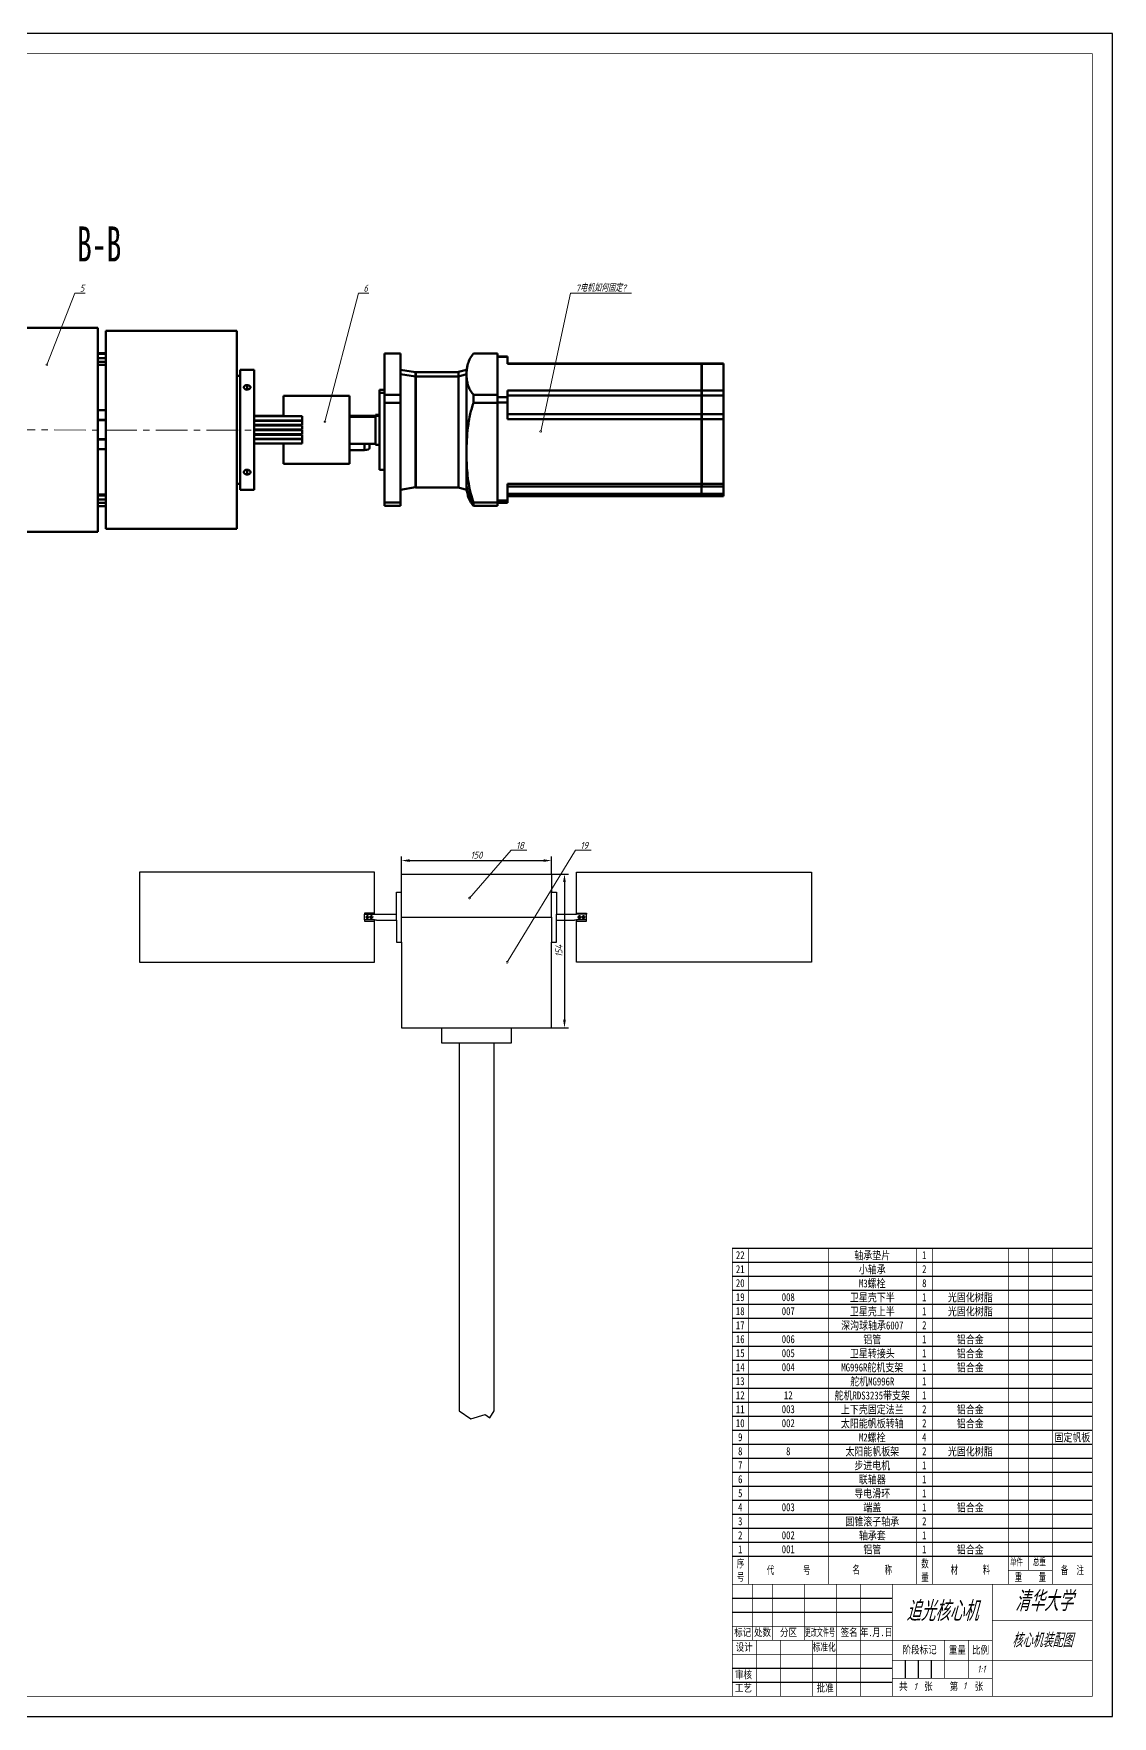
# Model space of a CAD drawing. Header units: millimetres. Extents: x 50 to 1239, y 50 to 891.
# Drawn here: x 700 to 1239, y 50 to 891 of the extents above; entities that cross this region are included whole.
import ezdxf
from ezdxf import colors
from ezdxf.entities.mleader import LeaderData, LeaderLine
from ezdxf.enums import TextEntityAlignment as Align
from ezdxf.math import Vec2, Vec3

# ---------------------------------------------------------------- set-up
doc = ezdxf.new("R2010")
doc.units = ezdxf.units.MM
doc.header["$LTSCALE"] = 5
doc.linetypes.add('CENTER', pattern=[50.8, 31.75, -6.35, 6.35, -6.35])
for name, color, linetype in [('draw', 7, 'Continuous'), ('tf', 7, 'Continuous'), ('图框', 7, 'Continuous')]:
    doc.layers.add(name, color=color, linetype=linetype)
for name, color, linetype, lineweight in [('尺寸标注', 7, 'Continuous', 25), ('文字标注', 7, 'Continuous', 25), ('点画线', 1, 'CENTER', 25), ('粗实线', 7, 'Continuous', 50)]:
    doc.layers.add(name, color=color, linetype=linetype, lineweight=lineweight)
doc.styles.add('BIAOTILAN', font='SimSun.ttf', dxfattribs={"width": 0.66, "height": 7})
doc.styles.add('LABLE_FS', font='SimSun.ttf', dxfattribs={"width": 0.66, "height": 4})
doc.styles.add('SLDTEXTSTYLE5', font='TXT', dxfattribs={"width": 0.62})
doc.styles.add('国标汉字3.5', font='gbeitc.shx', dxfattribs={"height": 3.5, "bigfont": 'gbcbig.shx'})
doc.dimstyles.new('国标尺寸', dxfattribs={"dimtxt": 3.5, "dimasz": 4, "dimexe": 2, "dimexo": 0, "dimgap": 1, "dimtad": 1, "dimtoh": 1, "dimdec": 0, "dimdsep": 46, "dimtxsty": '国标汉字3.5', "dimcen": 3.5, "dimaunit": 1, "dimadec": 0, "dimazin": 1, "dimtfac": 1, "dimtdec": 0, "dimtmove": 0, "dimatfit": 3, "dimfxl": 1, "dimarcsym": 2})

# ---------------------------------------------------------------- blocks, each defined once
blk = doc.blocks.new('BTLABLE')
for points in [[(0, 0, 0.3, 0.3, 0), (0, 7, 0.3, 0.3, 0), (0, 14, 0, 0, 0)], [(8, 0, 0.3, 0.3, 0), (8, 7, 0.3, 0.3, 0), (8, 14, 0, 0, 0)], [(48, 0, 0.3, 0.3, 0), (48, 7, 0.3, 0.3, 0), (48, 14, 0, 0, 0)], [(92, 0, 0.3, 0.3, 0), (92, 7, 0.3, 0.3, 0), (92, 14, 0, 0, 0)], [(100, 0, 0.3, 0.3, 0), (100, 7, 0.3, 0.3, 0), (100, 14, 0, 0, 0)], [(138, 0, 0.3, 0.3, 0), (138, 7, 0.3, 0.3, 0), (138, 14, 0, 0, 0)], [(148, 7, 0.3, 0.3, 0), (148, 14, 0, 0, 0)], [(160, 0, 0.3, 0.3, 0), (160, 7, 0.3, 0.3, 0), (160, 14, 0, 0, 0)], [(180, 0, 0.3, 0.3, 0), (180, 7, 0.3, 0.3, 0), (180, 14, 0, 0, 0)]]:
    blk.add_lwpolyline(points, format="xyseb")
at = {"const_width": 0.3}
for points in [[(0, 14), (180, 14)], [(0, 0), (180, 0)]]:
    blk.add_lwpolyline(points, dxfattribs=at)
at = {"layer": 'draw', "const_width": 0.3}
blk.add_lwpolyline([(138, 7), (160, 7)], dxfattribs=at)
at = {"layer": 'draw', "style": 'LABLE_FS'}
for s, insert, char_height, width, attachment_point in [('序号', (4.15, 6.85), 4, 6.097, 5), ('代       号', (28.18, 6.85), 4, 29.7678, 5), ('名      称', (69.96, 7.03), 4, 34.4302, 5), ('数量', (96.32, 6.85), 4, 6.097, 5), ('材      料', (119.09, 7.03), 4, 34.4302, 5), ('单件', (138.82, 12.94), 3.5, 8, 1), ('总重', (150.29, 12.94), 3.5, 8, 1), ('备  注', (170.02, 6.85), 4, 17.2151, 5), ('重    量', (149.04, 3.45), 4, 19.7256, 5)]:
    blk.add_mtext(s, dxfattribs=dict(at, insert=insert, char_height=char_height, width=width, attachment_point=attachment_point))
blk = doc.blocks.new('Btl')
at = {"const_width": 0.3}
for points in [[(-180, 56), (-180, 0)], [(0, 56), (-180, 56)], [(0, 0), (0, 56)], [(-180, 0), (0, 0)]]:
    blk.add_lwpolyline(points, dxfattribs=at)
at = {"layer": 'tf'}
for p, q in [((-180, 49), (-100, 49)), ((-180, 42), (-100, 42)), ((-93.5, 18), (-93.5, 9)), ((-87, 18), (-87, 9)), ((-80.5, 18), (-80.5, 9)), ((-180, 14), (-100, 14)), ((-180, 7), (-100, 7))]:
    blk.add_line(p, q, dxfattribs=at)
at = {"layer": 'tf', "const_width": 0.3}
for points in [[(-170, 56), (-170, 28)], [(-160, 56), (-160, 28)], [(-144, 56), (-144, 28)], [(-128, 56), (-128, 28)], [(-116, 56), (-116, 28)], [(-100, 56), (-100, 0)], [(-50, 56), (-50, 0)], [(-180, 35), (-100, 35)], [(-50, 38), (0, 38)], [(-100, 28), (-180, 28)], [(-168, 28), (-168, 0)], [(-156, 28), (-156, 0)], [(-140, 28), (-140, 0)], [(-128, 28), (-128, 0)], [(-116, 28), (-116, 0)], [(-100, 28), (-50, 28)], [(-74, 28), (-74, 9)], [(-62, 28), (-62, 18), (-62, 9)], [(-180, 21), (-100, 21)], [(-100, 18), (-50, 18)], [(-50, 18), (0, 18)], [(-100, 9), (-50, 9)]]:
    blk.add_lwpolyline(points, dxfattribs=at)
at = {"layer": 'tf'}
blk.add_blockref('BTLABLE', (-180, 56), dxfattribs=at)
at = {"style": 'BIAOTILAN'}
for s, width, p in [('标记', 0.8, (-179.01, 30.1)), ('处数', 0.8, (-169.14, 30.1)), ('分区', 0.8, (-156.11, 30.1)), ('更改文件号', 0.57, (-143.78, 30.1)), ('签名', 0.8, (-125.81, 30.1)), ('年.月.日', 0.75, (-115.94, 30.1)), ('设计', 0.8, (-178.3, 22.71)), ('标准化', 0.72, (-139.77, 22.71)), ('阶段标记', 0.8, (-94.86, 21.39)), ('重量', 0.8, (-71.74, 21.29)), ('比例', 0.8, (-60.12, 21.29)), ('审核', 0.8, (-178.65, 8.95)), ('工艺', 0.8, (-178.65, 2.3)), ('批准', 0.8, (-137.79, 2.3)), ('共    张', 0.8, (-96.62, 3.1))]:
    blk.add_text(s, height=3.8, dxfattribs=dict(at, width=width)).set_placement(p)
at = {"style": 'BIAOTILAN', "width": 0.8}
blk.add_text('第    张', height=3.8, dxfattribs=at).set_placement((-62.93, 5.1), align=Align.MIDDLE)
blk = doc.blocks.new('tf')
at = {"layer": 'tf', "color": 0, "lineweight": 25}
blk.add_lwpolyline([(-594.5, -420.5), (594.5, -420.5), (594.5, 420.5), (-594.5, 420.5)], close=True, dxfattribs=at)
at = {"layer": 'tf', "color": 0, "lineweight": 25, "const_width": 0.3}
blk.add_lwpolyline([(-569.5, -410.5), (584.5, -410.5), (584.5, 410.5), (-569.5, 410.5)], close=True, dxfattribs=at)
at = {"layer": 'tf', "color": 0, "lineweight": 25}
blk.add_blockref('Btl', (584.5, -410.5), dxfattribs=at)
blk = doc.blocks.new('lable')
at = {"lineweight": 25}
for p, q in [((0, 7), (180, 7)), ((0, 0), (180, 0))]:
    blk.add_line(p, q, dxfattribs=at)
at = {"lineweight": 25, "const_width": 0.3}
for points in [[(0, 0), (0, 7)], [(8, 0), (8, 7)], [(48, 0), (48, 7)], [(92, 0), (92, 7)], [(100, 0), (100, 7)], [(138, 0), (138, 7)], [(148, 0), (148, 7)], [(160, 0), (160, 7)], [(180, 0), (180, 7)]]:
    blk.add_lwpolyline(points, dxfattribs=at)
at = {"layer": 'draw', "lineweight": 25, "style": 'LABLE_FS', "width": 0.8}
for tag, p in [('NO', (4, 3.5)), ('DIA_NO', (28, 3.5)), ('NAME', (70, 3.5)), ('NUM', (96, 3.5)), ('MATERIAL', (119, 3.5)), ('ONE', (143, 3.5)), ('ALL', (154, 3.5)), ('NOTICE', (170, 3.5))]:
    blk.add_attdef(tag, text='', height=4, dxfattribs=at).set_placement(p, align=Align.MIDDLE)
blk = doc.blocks.new('_DotSmall')
at = {"color": 0, "linetype": 'ByBlock', "lineweight": 15, "const_width": 0.5}
blk.add_lwpolyline([(-0.0625, 0, 1), (0.0625, 0, 1)], format="xyb", close=True, dxfattribs=at)
blk = doc.blocks.new('*D29')
at = {"layer": 'Defpoints', "color": 0, "transparency": 16777216}
for p in [(958.68, 477.71), (883.68, 470.94), (958.68, 470.94)]:
    blk.add_point(p, dxfattribs=at)
at = {"layer": '尺寸标注', "color": 0, "lineweight": -2, "transparency": 16777216}
for p, q in [((883.68, 470.94), (883.68, 479.71)), ((958.68, 470.94), (958.68, 479.71)), ((887.68, 477.71), (954.68, 477.71))]:
    blk.add_line(p, q, dxfattribs=at)
at = {"layer": '尺寸标注', "color": 0, "transparency": 16777216}
for points in [[(887.68, 478.38), (887.68, 477.05), (883.68, 477.71)], [(954.68, 478.38), (954.68, 477.05), (958.68, 477.71)]]:
    blk.add_solid(points, dxfattribs=at)
at = {"layer": '尺寸标注', "color": 0, "lineweight": 15, "transparency": 16777216, "insert": (921.18, 480.46), "char_height": 3.5, "attachment_point": 5, "style": '国标汉字3.5'}
blk.add_mtext('150', dxfattribs=at)
blk = doc.blocks.new('*D30')
at = {"layer": 'Defpoints', "color": 0, "transparency": 16777216}
for p in [(958.68, 470.94), (958.68, 394.12), (965.13, 394.12)]:
    blk.add_point(p, dxfattribs=at)
at = {"layer": '尺寸标注', "color": 0, "lineweight": -2, "transparency": 16777216}
for p, q in [((958.68, 470.94), (967.13, 470.94)), ((965.13, 466.94), (965.13, 398.12)), ((958.68, 394.12), (967.13, 394.12))]:
    blk.add_line(p, q, dxfattribs=at)
at = {"layer": '尺寸标注', "color": 0, "transparency": 16777216}
for points in [[(964.46, 466.94), (965.8, 466.94), (965.13, 470.94)], [(964.46, 398.12), (965.8, 398.12), (965.13, 394.12)]]:
    blk.add_solid(points, dxfattribs=at)
at = {"layer": '尺寸标注', "color": 0, "lineweight": 15, "transparency": 16777216, "insert": (962.38, 432.53), "char_height": 3.5, "attachment_point": 5, "rotation": 90, "style": '国标汉字3.5'}
blk.add_mtext('154', dxfattribs=at)

msp = doc.modelspace()

# ---------------------------------------------------------------- linework, layer by layer
at = {"layer": '点画线', "color": 18, "lineweight": 15, "ltscale": 0.1, "true_color": 0x000000}
msp.add_line((405.23, 693.04), (810.01, 692.87), dxfattribs=at)
at = {"layer": '点画线', "lineweight": 15}
for p, q in [((865.93, 449.44), (867.36, 449.44)), ((866.64, 450.12), (866.64, 448.76)), ((867.94, 449.44), (869.37, 449.44)), ((868.65, 450.12), (868.65, 448.76)), ((971.92, 449.44), (973.35, 449.44)), ((972.63, 450.12), (972.63, 448.76)), ((973.93, 449.44), (975.36, 449.44)), ((974.64, 450.12), (974.64, 448.76))]:
    msp.add_line(p, q, dxfattribs=at)
at = {"layer": '粗实线'}
for p, q in [((731.81, 744.04), (681.81, 744.04)), ((731.81, 744.04), (731.81, 702.79)), ((735.81, 702.79), (735.81, 742.54)), ((735.81, 742.54), (801.41, 742.54)), ((801.41, 643.54), (801.41, 742.54)), ((731.81, 731.26), (735.81, 731.26)), ((731.81, 730.99), (735.81, 730.99)), ((731.81, 728.89), (735.81, 728.89)), ((731.81, 727.02), (735.81, 727.02)), ((731.81, 725.42), (735.81, 725.42)), ((875.16, 731.08), (883.16, 731.08)), ((875.16, 710.46), (875.16, 731.08)), ((883.16, 720.77), (883.16, 731.08)), ((916.68, 725.06), (916.16, 723.04)), ((931.66, 731.08), (919.66, 731.08)), ((931.66, 710.46), (931.66, 731.08)), ((936.66, 729.65), (931.66, 729.65)), ((936.66, 729.5), (931.66, 729.5)), ((936.66, 729.65), (936.66, 729.5)), ((936.66, 726.06), (936.66, 729.5)), ((1033.66, 726.22), (936.66, 726.22)), ((936.66, 726.06), (1033.66, 726.06)), ((1033.66, 726.22), (1033.66, 726.06)), ((1033.66, 726.06), (1033.66, 712.7)), ((1044.66, 726.22), (1033.76, 726.22)), ((1033.76, 726.22), (1033.76, 726.06)), ((1033.76, 726.06), (1033.76, 712.7)), ((1044.66, 726.06), (1033.76, 726.06)), ((1044.66, 726.22), (1044.66, 726.06)), ((1044.66, 712.7), (1044.66, 726.06)), ((801.41, 720.04), (803.01, 720.04)), ((803.01, 723.04), (810.01, 723.04)), ((803.01, 663.04), (803.01, 723.04)), ((806.51, 713.06), (806.51, 715.39)), ((810.01, 663.04), (810.01, 723.04)), ((890.66, 721.79), (883.16, 723.04)), ((890.66, 719.61), (883.16, 720.77)), ((883.16, 710.46), (883.16, 720.77)), ((890.66, 719.61), (890.66, 721.79)), ((890.66, 664.29), (890.66, 719.61)), ((912.16, 721.89), (890.76, 721.89)), ((890.76, 721.89), (890.76, 719.71)), ((890.76, 719.71), (912.16, 719.71)), ((890.76, 719.71), (890.76, 664.19)), ((912.16, 719.71), (912.16, 721.89)), ((912.16, 664.19), (912.16, 719.71)), ((916.16, 723.04), (912.23, 721.91)), ((912.23, 721.91), (912.23, 719.72)), ((912.23, 719.72), (916.16, 720.77)), ((912.23, 719.72), (912.23, 664.17)), ((916.16, 720.77), (916.16, 723.04)), ((916.16, 720.77), (916.16, 681.59)), ((857.66, 710.04), (824.66, 710.04)), ((824.66, 709.94), (824.66, 710.04)), ((824.66, 699.91), (824.66, 709.94)), ((857.66, 709.94), (857.66, 710.04)), ((857.66, 676.04), (857.66, 709.94)), ((875.16, 713.04), (872.66, 713.04)), ((872.66, 711.53), (872.66, 713.04)), ((872.66, 711.53), (875.16, 711.53)), ((872.66, 673.04), (872.66, 711.53)), ((875.16, 710.46), (883.16, 710.46)), ((875.16, 706.54), (875.16, 710.46)), ((875.16, 706.54), (883.16, 706.54)), ((875.16, 656.63), (875.16, 706.54)), ((883.16, 706.54), (883.16, 710.46)), ((883.16, 681.59), (883.16, 706.54)), ((919.66, 706.54), (919.66, 710.46)), ((919.66, 710.46), (931.66, 710.46)), ((931.66, 706.54), (919.66, 706.54)), ((931.66, 710.46), (931.66, 706.54)), ((931.66, 709.26), (936.66, 709.26)), ((936.66, 706.65), (931.66, 706.65)), ((931.66, 656.63), (931.66, 706.54)), ((936.66, 712.7), (1033.66, 712.7)), ((936.66, 709.26), (936.66, 712.7)), ((936.66, 710.2), (1033.66, 710.2)), ((936.66, 709.26), (936.66, 706.65)), ((936.66, 698.33), (936.66, 706.65)), ((1033.66, 712.7), (1033.66, 710.2)), ((1033.76, 712.7), (1033.76, 710.2)), ((1033.76, 712.7), (1044.66, 712.7)), ((1044.66, 710.2), (1033.76, 710.2)), ((1044.66, 712.7), (1044.66, 710.2)), ((731.81, 702.79), (735.81, 702.79)), ((731.81, 702.79), (731.81, 697.92)), ((735.81, 702.79), (735.81, 697.92)), ((824.66, 699.91), (810.01, 699.91)), ((834.01, 699.8), (810.01, 699.8)), ((834.01, 699.8), (834.01, 697.7)), ((870.66, 700.04), (857.66, 700.04)), ((857.66, 699.51), (870.66, 699.51)), ((872.66, 700.54), (870.66, 700.54)), ((870.66, 699.97), (870.66, 700.54)), ((870.66, 685.54), (870.66, 699.97)), ((872.66, 699.97), (870.66, 699.97)), ((936.66, 700.9), (1033.66, 700.9)), ((936.66, 698.33), (1033.66, 698.33)), ((1033.66, 700.9), (1033.66, 698.33)), ((1033.66, 698.33), (1033.66, 665.98)), ((1033.76, 700.9), (1044.66, 700.9)), ((1033.76, 700.9), (1033.76, 698.33)), ((1044.66, 698.33), (1033.76, 698.33)), ((1033.76, 698.33), (1033.76, 665.98)), ((1044.66, 700.9), (1044.66, 698.33)), ((1044.66, 665.98), (1044.66, 698.33)), ((731.81, 697.92), (731.81, 697.79)), ((731.81, 697.92), (735.81, 697.92)), ((731.81, 697.79), (735.81, 697.79)), ((731.81, 697.79), (731.81, 688.29)), ((735.81, 697.92), (735.81, 697.79)), ((735.81, 697.79), (735.81, 688.29)), ((834.01, 697.7), (810.01, 697.7)), ((824.66, 697.63), (810.01, 697.63)), ((834.01, 697.52), (810.01, 697.52)), ((834.01, 695.42), (810.01, 695.42)), ((824.66, 695.31), (810.01, 695.31)), ((834.01, 695.2), (810.01, 695.2)), ((834.01, 693.1), (810.01, 693.1)), ((824.66, 692.98), (810.01, 692.98)), ((834.01, 692.87), (810.01, 692.87)), ((834.01, 690.77), (810.01, 690.77)), ((824.66, 690.67), (810.01, 690.67)), ((834.01, 690.55), (810.01, 690.55)), ((834.01, 697.52), (834.01, 695.42)), ((834.01, 695.2), (834.01, 693.1)), ((834.01, 692.87), (834.01, 690.77)), ((834.01, 690.55), (834.01, 688.45)), ((731.81, 688.29), (731.81, 688.17)), ((731.81, 688.29), (735.81, 688.29)), ((731.81, 688.17), (735.81, 688.17)), ((731.81, 688.17), (731.81, 683.29)), ((731.81, 683.29), (731.81, 642.04)), ((731.81, 683.29), (735.81, 683.29)), ((735.81, 688.29), (735.81, 688.17)), ((735.81, 688.17), (735.81, 683.29)), ((735.81, 643.54), (735.81, 683.29)), ((834.01, 688.45), (810.01, 688.45)), ((824.66, 688.39), (810.01, 688.39)), ((834.01, 688.27), (810.01, 688.27)), ((834.01, 686.17), (810.01, 686.17)), ((824.66, 676.04), (824.66, 686.29)), ((834.01, 688.27), (834.01, 686.17)), ((857.66, 686.04), (870.66, 686.04)), ((865.16, 682.84), (857.66, 682.84)), ((865.16, 682.84), (865.16, 686.04)), ((867.66, 683.8), (867.66, 686.04)), ((870.66, 685.54), (872.66, 685.54)), ((883.16, 656.63), (883.16, 681.59)), ((916.16, 664.77), (916.16, 681.59)), ((806.51, 673.03), (806.51, 670.69)), ((824.66, 676.04), (857.66, 676.04)), ((872.66, 673.04), (875.16, 673.04)), ((801.41, 666.04), (803.01, 666.04)), ((916.16, 663.04), (916.16, 664.77)), ((936.66, 665.98), (1033.66, 665.98)), ((936.66, 657.67), (936.66, 665.98)), ((936.66, 664.75), (1033.66, 664.75)), ((1033.66, 665.98), (1033.66, 664.75)), ((1033.76, 665.98), (1044.66, 665.98)), ((1033.76, 665.98), (1033.76, 664.75)), ((1033.76, 664.75), (1044.66, 664.75)), ((1044.66, 665.98), (1044.66, 664.75)), ((731.81, 660.66), (735.81, 660.66)), ((731.81, 660.24), (735.81, 660.24)), ((731.81, 658.14), (735.81, 658.14)), ((731.81, 656.43), (735.81, 656.43)), ((803.01, 663.04), (810.01, 663.04)), ((875.16, 656.63), (883.16, 656.63)), ((875.16, 655), (875.16, 656.63)), ((883.16, 663.04), (890.66, 664.29)), ((883.16, 655), (883.16, 656.63)), ((890.76, 664.19), (912.16, 664.19)), ((912.23, 664.17), (916.16, 663.04)), ((916.16, 663.04), (916.83, 660.6)), ((919.66, 656.63), (931.66, 656.63)), ((919.66, 655), (919.66, 656.63)), ((931.66, 657.67), (936.66, 657.67)), ((931.66, 656.63), (931.66, 655)), ((931.66, 656.43), (936.66, 656.43)), ((936.66, 660.99), (1033.66, 660.99)), ((936.66, 659.87), (1033.66, 659.87)), ((936.66, 657.67), (936.66, 656.43)), ((1033.66, 660.99), (1033.66, 659.87)), ((1033.76, 660.99), (1044.66, 660.99)), ((1033.76, 660.99), (1033.76, 659.87)), ((1033.76, 659.87), (1044.66, 659.87)), ((1044.66, 660.99), (1044.66, 659.87)), ((731.81, 654.82), (735.81, 654.82)), ((875.16, 655), (883.16, 655)), ((931.66, 655), (919.66, 655)), ((681.81, 642.04), (731.81, 642.04)), ((735.81, 643.54), (801.41, 643.54))]:
    msp.add_line(p, q, dxfattribs=at)
at = {"layer": '粗实线', "lineweight": 30}
for p, q in [((752.64, 471.94), (752.64, 426.94)), ((870.14, 471.94), (752.64, 471.94)), ((870.14, 450.86), (870.14, 471.94)), ((971.14, 451.44), (971.14, 471.94)), ((971.14, 471.94), (1088.64, 471.94)), ((1088.64, 471.94), (1088.64, 426.94)), ((883.68, 461.94), (883.68, 470.94)), ((883.68, 470.94), (958.68, 470.94)), ((958.68, 470.94), (958.68, 461.94)), ((881.18, 450.94), (881.18, 461.94)), ((881.18, 461.94), (883.68, 461.94)), ((883.68, 436.94), (883.68, 461.94)), ((958.68, 461.94), (961.18, 461.94)), ((958.68, 449.44), (958.68, 461.94)), ((961.18, 461.94), (961.18, 450.94)), ((870.14, 451.46), (865.14, 451.46)), ((865.14, 451.46), (865.14, 450.86)), ((865.14, 448.03), (865.14, 450.86)), ((865.14, 450.86), (870.14, 450.86)), ((870.14, 448.03), (865.14, 448.03)), ((865.14, 448.03), (865.14, 447.43)), ((865.14, 447.43), (870.14, 447.43)), ((870.14, 450.86), (871.14, 450.86)), ((870.14, 426.94), (870.14, 448.03)), ((870.14, 448.03), (871.14, 448.03)), ((871.14, 450.86), (871.14, 450.94)), ((871.14, 450.94), (881.18, 450.94)), ((871.14, 448.03), (871.14, 447.94)), ((871.14, 447.94), (881.18, 447.94)), ((881.18, 447.94), (881.18, 450.94)), ((881.18, 447.94), (881.18, 436.94)), ((883.68, 449.44), (958.68, 449.44)), ((958.68, 449.44), (958.68, 436.94)), ((961.18, 450.94), (970.14, 450.94)), ((961.18, 436.94), (961.18, 450.94)), ((961.18, 447.94), (970.14, 447.94)), ((970.14, 450.94), (970.14, 450.86)), ((970.14, 450.86), (971.14, 450.86)), ((970.14, 447.94), (970.14, 448.03)), ((970.14, 448.03), (971.14, 448.03)), ((971.14, 450.86), (971.14, 451.44)), ((971.14, 451.44), (976.14, 451.44)), ((976.14, 450.86), (971.14, 450.86)), ((971.14, 448.03), (971.14, 447.44)), ((976.14, 448.03), (971.14, 448.03)), ((971.14, 447.44), (976.14, 447.44)), ((971.14, 426.94), (971.14, 447.44)), ((976.14, 451.44), (976.14, 450.86)), ((976.14, 448.03), (976.14, 450.86)), ((976.14, 447.44), (976.14, 448.03)), ((881.18, 436.94), (883.68, 436.94)), ((883.68, 436.94), (883.68, 394.12)), ((958.68, 436.94), (961.18, 436.94)), ((958.68, 394.12), (958.68, 436.94)), ((752.64, 426.94), (870.14, 426.94)), ((1088.64, 426.94), (971.14, 426.94)), ((883.68, 394.12), (958.68, 394.12)), ((903.68, 394.12), (903.68, 386.62)), ((938.68, 386.62), (938.68, 394.12)), ((903.68, 386.62), (938.68, 386.62)), ((912.43, 386.62), (912.43, 202.62)), ((929.93, 202.62), (929.93, 386.62))]:
    msp.add_line(p, q, dxfattribs=at)
at = {"layer": '粗实线', "flags": 128}
for points in [[(1033.66, 710.23), (1033.66, 710.23), (1033.67, 710.22), (1033.67, 710.21), (1033.69, 710.21), (1033.7, 710.2), (1033.72, 710.2), (1033.74, 710.2), (1033.76, 710.2)], [(1033.66, 698.37), (1033.66, 698.36), (1033.67, 698.36), (1033.67, 698.35), (1033.69, 698.34), (1033.7, 698.34), (1033.72, 698.34), (1033.74, 698.33), (1033.76, 698.33)], [(867.66, 683.8), (867.47, 683.43), (866.93, 683.12), (866.11, 682.92), (865.16, 682.84)], [(1033.66, 666.02), (1033.66, 666.01), (1033.67, 666.01), (1033.67, 666), (1033.69, 666), (1033.7, 665.99), (1033.72, 665.99), (1033.74, 665.98), (1033.76, 665.98)], [(1033.76, 660.99), (1033.74, 660.99), (1033.72, 661), (1033.7, 661), (1033.69, 661.01), (1033.67, 661.01), (1033.67, 661.02), (1033.66, 661.03), (1033.66, 661.04)]]:
    msp.add_lwpolyline(points, dxfattribs=at)
at = {"layer": '粗实线', "lineweight": 30}
msp.add_lwpolyline([(912.43, 202.62), (918.33, 198.63), (925.48, 200.85), (927.86, 199.13), (929.93, 202.62)], dxfattribs=at)
at = {"layer": '粗实线'}
for centre in [(866.65, 449.44), (868.65, 449.44), (972.64, 449.44), (974.64, 449.44)]:
    msp.add_circle(centre, 0.5, dxfattribs=at)
for centre, radius, start, end in [((1033.76, 726.12), 0.1, 90, 180), ((1033.75, 725.97), 0.0964, 87.83373, 177.65602), ((890.76, 721.79), 0.1, 90, 180), ((890.75, 719.61), 0.0964, 87.83373, 177.65602), ((912.26, 721.82), 0.1, 106.03994, 180), ((912.25, 719.63), 0.0938, 103.19928, 178.45819), ((1033.75, 712.6), 0.0964, 87.83373, 177.65602), ((1033.75, 700.8), 0.0954, 87.13635, 176.81666), ((1033.76, 664.85), 0.1, 180, 270), ((890.76, 664.29), 0.1, 180, 270), ((912.26, 664.27), 0.1, 180, 253.96006), ((1033.76, 659.97), 0.1, 180, 270)]:
    msp.add_arc(centre, radius, start, end, dxfattribs=at)
for points, knots in [([(916.16, 720.77), (916.19, 721.64), (916.25, 723.38), (916.83, 726.05), (917.77, 728.64), (919.06, 730.31), (919.66, 731.08)], [0, 0, 0, 0, 0.2504668, 0.4998527, 0.7690264, 1, 1, 1, 1]), ([(806.51, 713.06), (806.29, 713.07), (805.86, 713.11), (805.31, 713.39), (804.94, 713.79), (804.81, 714.26), (804.94, 714.71), (805.31, 715.08), (805.86, 715.34), (806.29, 715.37), (806.51, 715.39)], [0, 0, 0, 0, 0.124891, 0.24978, 0.374712, 0.499742, 0.624816, 0.749778, 0.874674, 1, 1, 1, 1]), ([(806.51, 715.39), (806.72, 715.37), (807.15, 715.34), (807.7, 715.08), (808.07, 714.71), (808.2, 714.26), (808.07, 713.79), (807.7, 713.39), (807.15, 713.11), (806.72, 713.07), (806.51, 713.06)], [0, 0, 0, 0, 0.125082, 0.250057, 0.374976, 0.499888, 0.624855, 0.749931, 0.875024, 1, 1, 1, 1]), ([(919.66, 710.46), (919.17, 711.06), (918.14, 712.36), (917.21, 714.41), (916.57, 716.55), (916.22, 718.67), (916.18, 720.07), (916.16, 720.77)], [0, 0, 0, 0, 0.182066, 0.388241, 0.597985, 0.79958, 1, 1, 1, 1]), ([(916.16, 681.59), (916.19, 683.7), (916.25, 687.9), (916.83, 694.36), (917.77, 700.63), (919.06, 704.67), (919.66, 706.54)], [0, 0, 0, 0, 0.250467, 0.499853, 0.769026, 1, 1, 1, 1]), ([(1033.66, 710.2), (1033.66, 709.45), (1033.66, 708.06), (1033.66, 705.95), (1033.66, 703.96), (1033.66, 702.15), (1033.66, 701.33), (1033.66, 700.9)], [0, 0, 0, 0, 0.206448, 0.386188, 0.553929, 0.760051, 1, 1, 1, 1]), ([(1033.76, 710.2), (1033.76, 709.22), (1033.76, 707.81), (1033.76, 705.92), (1033.76, 704.67), (1033.76, 703.54), (1033.76, 702.11), (1033.76, 701.39), (1033.76, 700.9)], [0, 0, 0, 0, 0.269157, 0.387251, 0.5, 0.612749, 0.730843, 1, 1, 1, 1]), ([(1044.66, 700.9), (1044.66, 701.27), (1044.66, 701.96), (1044.66, 703.47), (1044.66, 705.36), (1044.66, 707.71), (1044.66, 709.33), (1044.66, 710.2)], [0, 0, 0, 0, 0.206448, 0.386188, 0.553929, 0.760051, 1, 1, 1, 1]), ([(919.66, 656.63), (919.17, 658.1), (918.14, 661.23), (917.21, 666.2), (916.57, 671.37), (916.22, 676.51), (916.18, 679.9), (916.16, 681.59)], [0, 0, 0, 0, 0.182066, 0.388241, 0.597985, 0.79958, 1, 1, 1, 1]), ([(806.51, 670.69), (806.29, 670.71), (805.86, 670.74), (805.31, 671), (804.94, 671.37), (804.81, 671.83), (804.94, 672.29), (805.31, 672.69), (805.86, 672.97), (806.29, 673.01), (806.51, 673.03)], [0, 0, 0, 0, 0.124891, 0.24978, 0.374712, 0.499742, 0.624816, 0.749778, 0.874674, 1, 1, 1, 1]), ([(806.51, 673.03), (806.72, 673.01), (807.15, 672.97), (807.7, 672.69), (808.07, 672.29), (808.2, 671.83), (808.07, 671.37), (807.7, 671), (807.15, 670.74), (806.72, 670.71), (806.51, 670.69)], [0, 0, 0, 0, 0.125082, 0.250057, 0.374976, 0.499888, 0.624855, 0.749931, 0.875024, 1, 1, 1, 1]), ([(919.66, 655), (918.83, 656.77), (917.34, 659.93), (916.52, 663.29), (916.16, 664.77)], [0, 0, 0, 0, 0.55942, 1, 1, 1, 1]), ([(1033.66, 664.75), (1033.66, 664.74), (1033.66, 664.48), (1033.66, 663.2), (1033.66, 661.76), (1033.66, 660.99)], [0, 0, 0, 0, 0.0131502, 0.4691584, 1, 1, 1, 1]), ([(1044.66, 660.99), (1044.66, 661.67), (1044.66, 662.93), (1044.66, 664.24), (1044.66, 664.63), (1044.66, 664.75)], [0, 0, 0, 0, 0.444936, 0.832311, 1, 1, 1, 1]), ([(916.78, 660.58), (916.81, 660.42), (917.03, 659.33), (917.79, 657.45), (919.07, 655.78), (919.66, 655)], [0, 0, 0, 0, 0.083667, 0.576827, 1, 1, 1, 1])]:
    msp.add_open_spline(points, degree=3, knots=knots, dxfattribs=at)

# ---------------------------------------------------------------- block references
at = {"layer": '文字标注'}
msp.add_blockref('tf', (644.5, 470.5), dxfattribs=at)
for p, values in [((1049, 277), {'NO': '22', 'NAME': '轴承垫片', 'NUM': '1'}), ((1049, 270), {'NO': '21', 'NAME': '小轴承', 'NUM': '2'}), ((1049, 263), {'NO': '20', 'NAME': 'M3螺栓', 'NUM': '8'}), ((1049, 256), {'NO': '19', 'DIA_NO': '008', 'NAME': '卫星壳下半', 'NUM': '1', 'MATERIAL': '光固化树脂'}), ((1049, 249), {'NO': '18', 'DIA_NO': '007', 'NAME': '卫星壳上半', 'NUM': '1', 'MATERIAL': '光固化树脂'}), ((1049, 242), {'NO': '17', 'NAME': '深沟球轴承6007', 'NUM': '2'}), ((1049, 235), {'NO': '16', 'DIA_NO': '006', 'NAME': '铝管', 'NUM': '1', 'MATERIAL': '铝合金'}), ((1049, 228), {'NO': '15', 'DIA_NO': '005', 'NAME': '卫星转接头', 'NUM': '1', 'MATERIAL': '铝合金'}), ((1049, 221), {'NO': '14', 'DIA_NO': '004', 'NAME': 'MG996R舵机支架', 'NUM': '1', 'MATERIAL': '铝合金'}), ((1049, 214), {'NO': '13', 'NAME': '舵机MG996R', 'NUM': '1'}), ((1049, 207), {'NO': '12', 'DIA_NO': '12', 'NAME': '舵机RDS3235带支架', 'NUM': '1'}), ((1049, 200), {'NO': '11', 'DIA_NO': '003', 'NAME': '上下壳固定法兰', 'NUM': '2', 'MATERIAL': '铝合金'}), ((1049, 193), {'NO': '10', 'DIA_NO': '002', 'NAME': '太阳能帆板转轴', 'NUM': '2', 'MATERIAL': '铝合金'}), ((1049, 186), {'NO': '9', 'NAME': 'M2螺栓', 'NUM': '4', 'NOTICE': '固定帆板'}), ((1049, 179), {'NO': '8', 'DIA_NO': '8', 'NAME': '太阳能帆板架', 'NUM': '2', 'MATERIAL': '光固化树脂'}), ((1049, 172), {'NO': '7', 'NAME': '步进电机', 'NUM': '1'}), ((1049, 165), {'NO': '6', 'NAME': '联轴器', 'NUM': '1'}), ((1049, 158), {'NO': '5', 'NAME': '导电滑环', 'NUM': '1'}), ((1049, 151), {'NO': '4', 'DIA_NO': '003', 'NAME': '端盖', 'NUM': '1', 'MATERIAL': '铝合金'}), ((1049, 144), {'NO': '3', 'NAME': '圆锥滚子轴承', 'NUM': '2'}), ((1049, 137), {'NO': '2', 'DIA_NO': '002', 'NAME': '轴承套', 'NUM': '1'}), ((1049, 130), {'NO': '1', 'DIA_NO': '001', 'NAME': '铝管', 'NUM': '1', 'MATERIAL': '铝合金'})]:
    msp.add_blockref('lable', p, dxfattribs=at).add_auto_attribs(values)

# ---------------------------------------------------------------- texts
at = {"layer": '图框', "insert": (732.55, 794.64), "char_height": 17.5, "attachment_point": 2, "style": 'SLDTEXTSTYLE5'}
msp.add_mtext('B-B', dxfattribs=at)
at = {"layer": '尺寸标注', "lineweight": 15, "insert": (1204, 88), "char_height": 7, "attachment_point": 5, "style": '国标汉字3.5'}
msp.add_mtext_dynamic_manual_height_columns('核心机装配图', width=50, gutter_width=17.5, heights=[0], dxfattribs=at)
at = {"layer": '文字标注', "attachment_point": 1, "style": '国标汉字3.5'}
for s, insert, char_height, width in [('清华大学', (1190.34, 112.55), 10, 60), ('追光核心机', (1135.9, 107.66), 10, 60), ('1:1', (1171.42, 75.36), 3.5, 8.8474)]:
    msp.add_mtext(s, dxfattribs=dict(at, insert=insert, char_height=char_height, width=width))
at = {"layer": '文字标注', "char_height": 3.5, "attachment_point": 1, "style": '国标汉字3.5'}
for insert in [(1139.7, 66.68), (1164.32, 66.98)]:
    msp.add_mtext_dynamic_manual_height_columns('1', width=3.5995, gutter_width=50, heights=[0], dxfattribs=dict(at, insert=insert))

# ---------------------------------------------------------------- dimensions: what is measured, and where the dimension line sits
at = {"layer": '尺寸标注', "lineweight": 15}
dim = msp.add_linear_dim(base=(958.68, 477.71), p1=(883.68, 470.94), p2=(958.68, 470.94), text='150', dimstyle='国标尺寸', dxfattribs=at)
dim.commit()
dim.dimension.update_dxf_attribs({"geometry": '*D29', "text_midpoint": (921.18, 480.46)})
dim = msp.add_linear_dim(base=(965.13, 394.12), p1=(958.68, 470.94), p2=(958.68, 394.12), angle=90, text='154', dimstyle='国标尺寸', dxfattribs=at)
dim.commit()
dim.dimension.update_dxf_attribs({"geometry": '*D30', "text_midpoint": (962.38, 432.53)})

# ---------------------------------------------------------------- leaders
ml = msp.add_multileader_mtext('Standard', dxfattribs=at)
ml.set_content('18', color=256, style='国标汉字3.5')
ml.set_leader_properties(lineweight=15)
ml.set_arrow_properties(name='DOTSMALL')
ml.build(insert=Vec2(0, 0))
ml.multileader.update_dxf_attribs({"text_left_attachment_type": 6, "dogleg_length": 0.5, "arrow_head_size": 2})
ctx = ml.context
ctx.base_point, ctx.char_height, ctx.arrow_head_size, ctx.plane_origin = Vec3(938.96, 482.83), 3.5, 2, Vec3(917.7, 459)
ctx.left_attachment = 6
notes = []
notes.append((ctx, [(0, (1, 1, 0), (938.46, 482.83), (1, 0), 0.5, [(0, [(917.7, 459)], 0, [])])]))
ctx.mtext.insert, ctx.mtext.flow_direction = Vec3(940.96, 487.03), 5
ml = msp.add_multileader_mtext('Standard', dxfattribs=at)
ml.set_content('19', color=256, style='国标汉字3.5')
ml.set_leader_properties(lineweight=15)
ml.set_arrow_properties(name='DOTSMALL')
ml.build(insert=Vec2(0, 0))
ml.multileader.update_dxf_attribs({"text_left_attachment_type": 6, "dogleg_length": 0.5, "arrow_head_size": 2})
ctx = ml.context
ctx.base_point, ctx.char_height, ctx.arrow_head_size, ctx.plane_origin = Vec3(971.11, 482.83), 3.5, 2, Vec3(936.47, 426.87)
ctx.left_attachment = 6
notes.append((ctx, [(0, (1, 1, 0), (970.61, 482.83), (1, 0), 0.5, [(0, [(936.47, 426.87)], 0, [])])]))
ctx.mtext.insert, ctx.mtext.flow_direction = Vec3(973.11, 487.03), 5
at = {"layer": '文字标注', "ltscale": 0.1}
ml = msp.add_multileader_mtext('Standard', dxfattribs=at)
ml.set_content('5', color=256, style='国标汉字3.5')
ml.set_leader_properties(lineweight=15)
ml.set_arrow_properties(name='DOTSMALL')
ml.build(insert=Vec2(0, 0))
ml.multileader.update_dxf_attribs({"text_left_attachment_type": 6, "dogleg_length": 0.5, "arrow_head_size": 2})
ctx = ml.context
ctx.base_point, ctx.char_height, ctx.arrow_head_size, ctx.plane_origin = Vec3(720.9, 761.37), 3.5, 2, Vec3(706.42, 725.51)
ctx.left_attachment = 6
notes.append((ctx, [(0, (1, 1, 0), (720.4, 761.37), (1, 0), 0.5, [(0, [(706.42, 725.51)], 0, [])])]))
ctx.mtext.insert, ctx.mtext.flow_direction = Vec3(722.9, 765.57), 5
ml = msp.add_multileader_mtext('Standard', dxfattribs=at)
ml.set_content('6', color=256, style='国标汉字3.5')
ml.set_leader_properties(lineweight=15)
ml.set_arrow_properties(name='DOTSMALL')
ml.build(insert=Vec2(0, 0))
ml.multileader.update_dxf_attribs({"text_left_attachment_type": 6, "dogleg_length": 0.5, "arrow_head_size": 2})
ctx = ml.context
ctx.base_point, ctx.char_height, ctx.arrow_head_size, ctx.plane_origin = Vec3(862.68, 761.37), 3.5, 2, Vec3(845.41, 696.97)
ctx.left_attachment = 6
notes.append((ctx, [(0, (1, 1, 0), (862.18, 761.37), (1, 0), 0.5, [(0, [(845.41, 696.97)], 0, [])])]))
ctx.mtext.insert, ctx.mtext.flow_direction = Vec3(864.68, 765.57), 5
at = {"layer": '文字标注', "color": 1, "ltscale": 0.1}
ml = msp.add_multileader_mtext('Standard', dxfattribs=at)
ml.set_content('7电机如何固定?', color=1, style='国标汉字3.5')
ml.set_leader_properties(lineweight=15)
ml.set_arrow_properties(name='DOTSMALL')
ml.build(insert=Vec2(0, 0))
ml.multileader.update_dxf_attribs({"text_left_attachment_type": 6, "dogleg_length": 0.5, "arrow_head_size": 2})
ctx = ml.context
ctx.base_point, ctx.char_height, ctx.arrow_head_size, ctx.plane_origin = Vec3(968.72, 761.37), 3.5, 2, Vec3(953.24, 692.17)
ctx.left_attachment = 6
notes.append((ctx, [(0, (1, 1, 0), (968.22, 761.37), (1, 0), 0.5, [(0, [(953.24, 692.17)], 0, [])])]))
ctx.mtext.insert, ctx.mtext.width, ctx.mtext.flow_direction = Vec3(970.72, 765.57), 27.6336, 5
for ctx, leaders in notes:
    for number, flags, end, landing, length, lines in leaders:
        leader = LeaderData()
        leader.index, (leader.has_last_leader_line, leader.has_dogleg_vector, leader.attachment_direction) = number, flags
        leader.last_leader_point, leader.dogleg_vector, leader.dogleg_length = Vec3(end), Vec3(landing), length
        for number, points, colour, breaks in lines:
            line = LeaderLine()
            line.index, line.vertices, line.color, line.breaks = number, Vec3.list(points), colors.encode_raw_color(colour), breaks
            leader.lines.append(line)
        ctx.leaders.append(leader)

doc.saveas('drawing.dxf')
